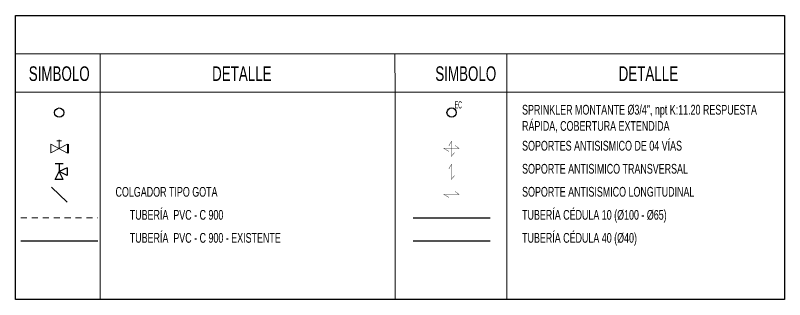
# Model space of a CAD drawing. Header units: inches. Extents: x 0 to 766, y -245 to 236.
# Drawn here: x 649.81 to 665.63, y 70.96 to 76.8 of the extents above; entities that cross this region are included whole.
import ezdxf
from ezdxf.enums import TextEntityAlignment as Align

# ---------------------------------------------------------------- set-up
doc = ezdxf.new("R2010")
doc.units = ezdxf.units.IN
doc.header["$MEASUREMENT"] = 0
for name, pattern in [('DASHED2', [0.375, 0.25, -0.125]), ('HIDDEN', [0.375, 0.25, -0.125]), ('HIDDEN2', [0.1875, 0.125, -0.0625])]:
    doc.linetypes.add(name, pattern=pattern)
for name, color, linetype, lineweight in [('000 SOS 911 - ACCESORIOS ACI', 3, 'Continuous', 20), ('000 SOS 911 ACCESORIOS', 3, 'Continuous', 9), ('000 SOS 911 EQUIPOS', 5, 'Continuous', 25), ('000 SOS 911 Membrete', 255, 'Continuous', 18), ('000 SOS 911 ROCIADORES', 5, 'Continuous', 25), ('000 SOS 911 SOPORTES ACI', 3, 'Continuous', 25), ('000 SOS 911 TEXTOS ACI', 7, 'Continuous', 9), ('000 SOS 911 TUB. ENTERRADA  ACI', 5, 'DASHED2', 25), ('000 SOS 911 TUBERIA ACI', 1, 'Continuous', 25), ('000 SOS 911 TUBERIA ENTERRADA', 5, 'HIDDEN', 0)]:
    doc.layers.add(name, color=color, linetype=linetype, lineweight=lineweight)
doc.styles.add('ESC-50', font='romans.shx', dxfattribs={"width": 0.9, "height": 0.1})
doc.styles.add('PIPE', font='ARIALN.TTF', dxfattribs={"width": 0.8})
doc.linetypes.add('Fire-50-Wall', pattern='A,0.5,-0.075,["I",ESC-50,S=1,R=0,X=-0.03,Y=-0.05],-0.05', length=0.625)

# ---------------------------------------------------------------- blocks, each defined once
blk = doc.blocks.new('Soporte Longitudinal')
at = {"layer": '000 SOS 911 SOPORTES ACI', "const_width": 0.02}
blk.add_lwpolyline([(-0.14, -0.149), (-0.405, 0), (0.405, 0), (0.197, 0.164)], dxfattribs=at)
blk = doc.blocks.new('015')
at = {"layer": '000 SOS 911 - ACCESORIOS ACI', "color": 3, "lineweight": 25}
for p, q in [((1808.368, 1494.473), (1808.473, 1494.421)), ((1808.368, 1494.473), (1808.368, 1494.369)), ((1808.42, 1494.525), (1808.525, 1494.525)), ((1808.368, 1494.369), (1808.473, 1494.421)), ((1808.42, 1494.317), (1808.473, 1494.421)), ((1808.525, 1494.317), (1808.473, 1494.421)), ((1808.42, 1494.317), (1808.525, 1494.317))]:
    blk.add_line(p, q, dxfattribs=at)
blk.add_lwpolyline([(1808.473, 1494.525), (1808.473, 1494.421)], dxfattribs=at)
blk = doc.blocks.new('005')
at = {"layer": '000 SOS 911 ACCESORIOS'}
for p, q in [((1806.761, 1494.128), (1806.978, 1494.012)), ((1806.978, 1494.128), (1806.761, 1494.012)), ((1806.761, 1494.012), (1806.761, 1494.128)), ((1806.84, 1494.172), (1806.9, 1494.172)), ((1806.87, 1494.07), (1806.87, 1494.187)), ((1806.978, 1494.012), (1806.978, 1494.128))]:
    blk.add_line(p, q, dxfattribs=at)
blk = doc.blocks.new('001')
at = {"layer": '000 SOS 911 ROCIADORES'}
blk.add_circle((2878.502, 1470.134, 0), 0.0952, dxfattribs=at)
blk = doc.blocks.new('002')
at = {"layer": '000 SOS 911 ROCIADORES'}
blk.add_circle((2884.506, 1470.177, 0), 0.0952, dxfattribs=at)
at = {"layer": '000 SOS 911 ROCIADORES', "color": 5, "style": 'PIPE', "width": 0.641273}
blk.add_text('EC', height=0.1469, dxfattribs=at).set_placement((2884.569, 1470.262, 0), (2884.719, 1470.262, 0), align=Align.FIT)

msp = doc.modelspace()

# ---------------------------------------------------------------- linework, layer by layer
at = {"layer": '000 SOS 911 ACCESORIOS', "elevation": 0}
msp.add_lwpolyline([(650.897, 74.153), (650.896, 73.971)], dxfattribs=at)
at = {"layer": '000 SOS 911 EQUIPOS', "elevation": 0}
msp.add_lwpolyline([(649.806, 76.8), (665.631, 76.8), (665.631, 70.958), (649.806, 70.958)], close=True, dxfattribs=at)
at = {"layer": '000 SOS 911 Membrete', "elevation": 0}
msp.add_lwpolyline([(649.806, 76.011), (665.63, 76.011), (665.63, 76.801), (649.806, 76.8)], dxfattribs=at)
for points in [[(651.55, 75.221), (649.806, 75.221), (649.806, 76.011), (651.55, 76.011)], [(651.55, 76.011), (659.915, 76.011), (659.915, 75.221), (651.55, 75.221)], [(659.915, 75.221), (657.616, 75.221), (657.615, 76.011), (659.915, 76.011)], [(659.915, 76.011), (665.63, 76.011), (665.63, 75.221), (659.915, 75.221)], [(649.806, 70.957), (651.55, 70.958), (651.55, 75.221), (649.806, 75.221)], [(651.55, 75.221), (657.616, 75.221), (657.616, 70.958), (651.55, 70.957)], [(657.616, 70.958), (659.915, 70.958), (659.915, 75.221), (657.616, 75.221)], [(659.915, 75.221), (665.63, 75.221), (665.631, 70.958), (659.915, 70.958)]]:
    msp.add_lwpolyline(points, close=True, dxfattribs=at)
at = {"layer": '000 SOS 911 TUB. ENTERRADA  ACI', "color": 1, "linetype": 'Fire-50-Wall', "lineweight": 30, "elevation": 0}
msp.add_lwpolyline([(649.919, 72.169), (651.499, 72.169)], dxfattribs=at)
at = {"layer": '000 SOS 911 TUBERIA ACI'}
msp.add_line((650.869, 72.96, 0), (650.549, 73.271, 0), dxfattribs=at)
at = {"layer": '000 SOS 911 TUBERIA ACI', "elevation": 0}
for points in [[(657.991, 72.642), (659.57, 72.642)], [(657.991, 72.169), (659.57, 72.169)]]:
    msp.add_lwpolyline(points, dxfattribs=at)
at = {"layer": '000 SOS 911 TUBERIA ENTERRADA', "linetype": 'HIDDEN2', "elevation": 0}
msp.add_lwpolyline([(649.919, 72.642), (651.499, 72.642)], dxfattribs=at)

# ---------------------------------------------------------------- block references
at = {"layer": '000 SOS 911 ACCESORIOS', "xscale": 1.560371944063234, "yscale": 1.560371944063234, "zscale": 1.560371944063234, "rotation": 359.8327714372416}
msp.add_blockref('005', (-2175.474, -2249.004, 0), dxfattribs=at)
at = {"layer": '000 SOS 911 ACCESORIOS', "xscale": -1.546875, "yscale": 1.546875, "zscale": 1.546875}
msp.add_blockref('015', (3448.189, -2238.093, 0), dxfattribs=at)
at = {"layer": '000 SOS 911 ROCIADORES'}
for name, p in [('002', (-2225.726, -1395.374, 0)), ('001', (-2227.795, -1395.332, 0))]:
    msp.add_blockref(name, p, dxfattribs=at)
at = {"layer": '000 SOS 911 SOPORTES ACI', "xscale": 0.384521484375, "yscale": 0.384521484375, "zscale": 0.384521484375, "rotation": 270}
for p in [(658.78, 74.062, 0), (658.78, 73.589, 0)]:
    msp.add_blockref('Soporte Longitudinal', p, dxfattribs=at)
at = {"layer": '000 SOS 911 SOPORTES ACI', "xscale": 0.384521484375, "yscale": 0.384521484375, "zscale": 0.384521484375}
for p in [(658.78, 74.062, 0), (658.78, 73.116, 0)]:
    msp.add_blockref('Soporte Longitudinal', p, dxfattribs=at)

# ---------------------------------------------------------------- texts
at = {"layer": '000 SOS 911 TEXTOS ACI', "attachment_point": 1, "style": 'PIPE'}
for s, width, insert, char_height in [('SIMBOLO', 1.48192, (650.081, 75.753, 0), 0.3), ('DETALLE', 1.48192, (653.853, 75.753, 0), 0.3), ('SIMBOLO', 1.48192, (658.445, 75.753, 0), 0.3), ('DETALLE', 1.48192, (662.217, 75.753, 0), 0.3), ('\\A1;SPRINKLER MONTANTE %%C3/4", npt K:11.20 RESPUESTA RÁPIDA, COBERTURA EXTENDIDA', 4.96453, (660.229, 74.961, 0), 0.2), ('SOPORTES ANTISISMICO DE 04 VÍAS', 3.80759, (660.23, 74.221, 0), 0.2), ('SOPORTE ANTISIMICO TRANSVERSAL', 3.47536, (660.23, 73.747, 0), 0.2), ('COLGADOR TIPO GOTA', 2.902, (651.866, 73.273, 0), 0.2), ('SOPORTE ANTISISMICO LONGITUDINAL', 3.54431, (660.23, 73.274, 0), 0.2), ('TUBERÍA  PVC - C 900', 3.54431, (652.159, 72.8, 0), 0.2), ('TUBERÍA CÉDULA 10 (%%C100 - %%C65)', 3.54431, (660.23, 72.8, 0), 0.2), ('TUBERÍA  PVC - C 900 - EXISTENTE', 3.54431, (652.159, 72.327, 0), 0.2), ('TUBERÍA CÉDULA 40 (%%C40)', 3.54431, (660.23, 72.327, 0), 0.2)]:
    msp.add_mtext_dynamic_manual_height_columns(s, width=width, gutter_width=1.915, heights=[0], dxfattribs=dict(at, insert=insert, char_height=char_height))

doc.saveas('drawing.dxf')
